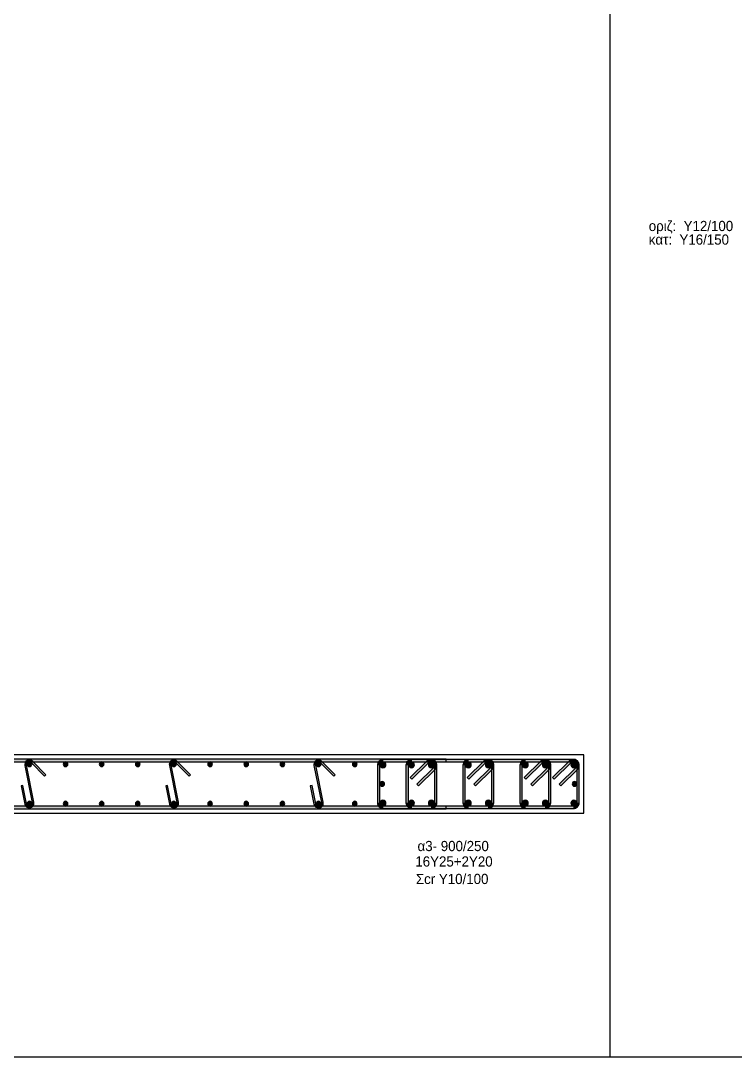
# Model space of a CAD drawing. Header units: millimetres. Extents: x -2171 to 1563, y -1758 to -1505.
# Drawn here: x -933.56 to -918.33, y -1630.29 to -1608.19 of the extents above; entities that cross this region are included whole.
import ezdxf

# ---------------------------------------------------------------- set-up
doc = ezdxf.new("R2010")
doc.units = ezdxf.units.MM
for name, color, linetype in [('-S_TEXT', 3, 'Continuous'), ('Col_Det', 7, 'Continuous'), ('Col_Det_Fill', 7, 'Continuous'), ('Geo_Col_Pro_1', 7, 'Continuous')]:
    doc.layers.add(name, color=color, linetype=linetype)
doc.styles.add('S1Arl22_b_934_161', font='arial.ttf', dxfattribs={"width": 0.933629, "height": 0.002175})

msp = doc.modelspace()

# ---------------------------------------------------------------- hatches: boundary and pattern name
at = {"layer": 'Col_Det_Fill'}
for color, points in [(252, [(-924.4914, -1623.9968), (-924.4914, -1623.9368), (-946.1153, -1623.9368), (-946.1153, -1623.9968)]), (252, [(-933.4744, -1624.0763), (-933.4352, -1624.0685, -0.741663), (-933.3339, -1624.0144), (-933.3057, -1623.9861, 0.741663)]), (252, [(-933.3175, -1624.8651), (-933.2783, -1624.8573), (-933.4352, -1624.0685), (-933.4744, -1624.0763)]), (133, [(-933.4264, -1624.0468, 0.4142136), (-933.3764, -1624.0968, 0.4142136), (-933.3264, -1624.0468, 0.4142136), (-933.3764, -1623.9968, 0.4142136)]), (252, [(-933.3057, -1623.9861), (-933.3339, -1624.0144), (-933.0511, -1624.2972), (-933.0228, -1624.2689)]), (133, [(-932.6556, -1624.0468, 0.4142136), (-932.6056, -1624.0968, 0.4142136), (-932.5556, -1624.0468, 0.4142136), (-932.6056, -1623.9968, 0.4142136)]), (133, [(-931.8848, -1624.0468, 0.4142136), (-931.8348, -1624.0968, 0.4142136), (-931.7848, -1624.0468, 0.4142136), (-931.8348, -1623.9968, 0.4142136)]), (133, [(-931.114, -1624.0468, 0.4142136), (-931.064, -1624.0968, 0.4142136), (-931.014, -1624.0468, 0.4142136), (-931.064, -1623.9968, 0.4142136)]), (252, [(-930.3913, -1624.0763), (-930.352, -1624.0685, -0.741663), (-930.2508, -1624.0144), (-930.2225, -1623.9861, 0.741663)]), (252, [(-930.2343, -1624.8651), (-930.1951, -1624.8573), (-930.352, -1624.0685), (-930.3913, -1624.0763)]), (133, [(-930.3432, -1624.0468, 0.4142136), (-930.2932, -1624.0968, 0.4142136), (-930.2432, -1624.0468, 0.4142136), (-930.2932, -1623.9968, 0.4142136)]), (252, [(-930.2225, -1623.9861), (-930.2508, -1624.0144), (-929.9679, -1624.2972), (-929.9396, -1624.2689)]), (133, [(-929.5724, -1624.0468, 0.4142136), (-929.5224, -1624.0968, 0.4142136), (-929.4724, -1624.0468, 0.4142136), (-929.5224, -1623.9968, 0.4142136)]), (133, [(-928.8016, -1624.0468, 0.4142136), (-928.7516, -1624.0968, 0.4142136), (-928.7016, -1624.0468, 0.4142136), (-928.7516, -1623.9968, 0.4142136)]), (133, [(-928.0308, -1624.0468, 0.4142136), (-927.9808, -1624.0968, 0.4142136), (-927.9308, -1624.0468, 0.4142136), (-927.9808, -1623.9968, 0.4142136)]), (252, [(-927.3081, -1624.0763), (-927.2689, -1624.0685, -0.741663), (-927.1676, -1624.0144), (-927.1393, -1623.9861, 0.741663)]), (252, [(-927.1512, -1624.8651), (-927.112, -1624.8573), (-927.2689, -1624.0685), (-927.3081, -1624.0763)]), (133, [(-927.26, -1624.0468, 0.4142136), (-927.21, -1624.0968, 0.4142136), (-927.16, -1624.0468, 0.4142136), (-927.21, -1623.9968, 0.4142136)]), (252, [(-927.1393, -1623.9861), (-927.1676, -1624.0144), (-926.8848, -1624.2972), (-926.8565, -1624.2689)]), (133, [(-926.4892, -1624.0468, 0.4142136), (-926.4392, -1624.0968, 0.4142136), (-926.3892, -1624.0468, 0.4142136), (-926.4392, -1623.9968, 0.4142136)]), (252, [(-925.8283, -1623.9918), (-925.8283, -1623.9418, 0.4142136), (-925.9533, -1624.0668), (-925.9033, -1624.0668, -0.4142136)]), (252, [(-925.9033, -1624.0668), (-925.9533, -1624.0668), (-925.9533, -1624.8668), (-925.9033, -1624.8668)]), (12, [(-925.7747, -1624.058, 0.4142136), (-925.8372, -1623.9955, 0.4142136), (-925.8997, -1624.058, 0.4142136), (-925.8372, -1624.1205, 0.4142136)]), (252, [(-921.7783, -1623.9918), (-921.7783, -1623.9418), (-925.8283, -1623.9418), (-925.8283, -1623.9918)]), (252, [(-925.2212, -1623.9918), (-925.2212, -1623.9418, 0.4142136), (-925.3462, -1624.0668), (-925.2962, -1624.0668, -0.4142136)]), (252, [(-925.2962, -1624.0668), (-925.3462, -1624.0668), (-925.3462, -1624.8668), (-925.2962, -1624.8668)]), (56, [(-925.1675, -1624.058, 0.4142136), (-925.23, -1623.9955, 0.4142136), (-925.2925, -1624.058, 0.4142136), (-925.23, -1624.1205, 0.4142136)]), (252, [(-924.8671, -1624.0138), (-924.9024, -1623.9784), (-925.256, -1624.332), (-925.2206, -1624.3673)]), (252, [(-924.8141, -1623.9918), (-924.8141, -1623.9418), (-925.2212, -1623.9418), (-925.2212, -1623.9918)]), (252, [(-925.1146, -1624.4734), (-925.0792, -1624.5087), (-924.7257, -1624.1552), (-924.761, -1624.1198)]), (252, [(-924.7391, -1624.0668), (-924.6891, -1624.0668, 0.6681786), (-924.9024, -1623.9784), (-924.8671, -1624.0138, -0.6681786)]), (56, [(-924.7427, -1624.058, 0.4142136), (-924.8052, -1623.9955, 0.4142136), (-924.8677, -1624.058, 0.4142136), (-924.8052, -1624.1205, 0.4142136)]), (252, [(-924.761, -1624.1198), (-924.7257, -1624.1552, 0.6681786), (-924.8141, -1623.9418), (-924.8141, -1623.9918, -0.6681786)]), (252, [(-924.7391, -1624.8668), (-924.6891, -1624.8668), (-924.6891, -1624.0668), (-924.7391, -1624.0668)]), (252, [(-924.0069, -1623.9918), (-924.0069, -1623.9418, 0.4142136), (-924.1319, -1624.0668), (-924.0819, -1624.0668, -0.4142136)]), (252, [(-924.0819, -1624.0668), (-924.1319, -1624.0668), (-924.1319, -1624.8668), (-924.0819, -1624.8668)]), (56, [(-923.9533, -1624.058, 0.4142136), (-924.0158, -1623.9955, 0.4142136), (-924.0783, -1624.058, 0.4142136), (-924.0158, -1624.1205, 0.4142136)]), (252, [(-923.6528, -1624.0138), (-923.6882, -1623.9784), (-924.0417, -1624.332), (-924.0064, -1624.3673)]), (252, [(-923.5998, -1623.9918), (-923.5998, -1623.9418), (-924.0069, -1623.9418), (-924.0069, -1623.9918)]), (252, [(-923.9003, -1624.4734), (-923.8649, -1624.5087), (-923.5114, -1624.1552), (-923.5467, -1624.1198)]), (252, [(-923.5248, -1624.0668), (-923.4748, -1624.0668, 0.6681786), (-923.6882, -1623.9784), (-923.6528, -1624.0138, -0.6681786)]), (56, [(-923.5284, -1624.058, 0.4142136), (-923.5909, -1623.9955, 0.4142136), (-923.6534, -1624.058, 0.4142136), (-923.5909, -1624.1205, 0.4142136)]), (252, [(-923.5467, -1624.1198), (-923.5114, -1624.1552, 0.6681786), (-923.5998, -1623.9418), (-923.5998, -1623.9918, -0.6681786)]), (252, [(-923.5248, -1624.8668), (-923.4748, -1624.8668), (-923.4748, -1624.0668), (-923.5248, -1624.0668)]), (252, [(-922.7926, -1623.9918), (-922.7926, -1623.9418, 0.4142136), (-922.9176, -1624.0668), (-922.8676, -1624.0668, -0.4142136)]), (252, [(-922.8676, -1624.0668), (-922.9176, -1624.0668), (-922.9176, -1624.8668), (-922.8676, -1624.8668)]), (56, [(-922.739, -1624.058, 0.4142136), (-922.8015, -1623.9955, 0.4142136), (-922.864, -1624.058, 0.4142136), (-922.8015, -1624.1205, 0.4142136)]), (252, [(-922.4385, -1624.0138), (-922.4739, -1623.9784), (-922.8274, -1624.332), (-922.7921, -1624.3673)]), (252, [(-922.3855, -1623.9918), (-922.3855, -1623.9418), (-922.7926, -1623.9418), (-922.7926, -1623.9918)]), (252, [(-922.686, -1624.4734), (-922.6506, -1624.5087), (-922.2971, -1624.1552), (-922.3325, -1624.1198)]), (252, [(-922.3105, -1624.0668), (-922.2605, -1624.0668, 0.6681786), (-922.4739, -1623.9784), (-922.4385, -1624.0138, -0.6681786)]), (56, [(-922.3141, -1624.058, 0.4142136), (-922.3766, -1623.9955, 0.4142136), (-922.4391, -1624.058, 0.4142136), (-922.3766, -1624.1205, 0.4142136)]), (252, [(-922.3325, -1624.1198), (-922.2971, -1624.1552, 0.6681786), (-922.3855, -1623.9418), (-922.3855, -1623.9918, -0.6681786)]), (252, [(-922.3105, -1624.8668), (-922.2605, -1624.8668), (-922.2605, -1624.0668), (-922.3105, -1624.0668)]), (252, [(-921.8314, -1624.0138), (-921.8667, -1623.9784), (-922.2203, -1624.332), (-922.1849, -1624.3673)]), (252, [(-922.0789, -1624.4734), (-922.0435, -1624.5087), (-921.69, -1624.1552), (-921.7253, -1624.1198)]), (252, [(-921.7033, -1624.0668), (-921.6533, -1624.0668, 0.6681786), (-921.8667, -1623.9784), (-921.8314, -1624.0138, -0.6681786)]), (12, [(-921.707, -1624.058, 0.4142136), (-921.7695, -1623.9955, 0.4142136), (-921.832, -1624.058, 0.4142136), (-921.7695, -1624.1205, 0.4142136)]), (252, [(-921.7253, -1624.1198), (-921.69, -1624.1552, 0.6681786), (-921.7783, -1623.9418), (-921.7783, -1623.9918, -0.6681786)]), (252, [(-921.7033, -1624.8668), (-921.6533, -1624.8668), (-921.6533, -1624.0668), (-921.7033, -1624.0668)]), (252, [(-933.5133, -1624.4962), (-933.5525, -1624.504), (-933.4744, -1624.8963), (-933.4352, -1624.8885)]), (252, [(-930.4301, -1624.4962), (-930.4693, -1624.504), (-930.3913, -1624.8963), (-930.352, -1624.8885)]), (252, [(-927.3469, -1624.4962), (-927.3862, -1624.504), (-927.3081, -1624.8963), (-927.2689, -1624.8885)]), (133, [(-925.8033, -1624.4668, 0.4142136), (-925.8533, -1624.4168, 0.4142136), (-925.9033, -1624.4668, 0.4142136), (-925.8533, -1624.5168, 0.4142136)]), (133, [(-921.7033, -1624.4668, 0.4142136), (-921.7533, -1624.4168, 0.4142136), (-921.8033, -1624.4668, 0.4142136), (-921.7533, -1624.5168, 0.4142136)]), (252, [(-946.1153, -1624.9368), (-946.1153, -1624.9968), (-924.4914, -1624.9968), (-924.4914, -1624.9368)]), (252, [(-933.4352, -1624.8885), (-933.4744, -1624.8963, 1), (-933.2783, -1624.8573), (-933.3175, -1624.8651, -1)]), (133, [(-933.4264, -1624.8868, 0.4142136), (-933.3764, -1624.9368, 0.4142136), (-933.3264, -1624.8868, 0.4142136), (-933.3764, -1624.8368, 0.4142136)]), (133, [(-932.6556, -1624.8868, 0.4142136), (-932.6056, -1624.9368, 0.4142136), (-932.5556, -1624.8868, 0.4142136), (-932.6056, -1624.8368, 0.4142136)]), (133, [(-931.8848, -1624.8868, 0.4142136), (-931.8348, -1624.9368, 0.4142136), (-931.7848, -1624.8868, 0.4142136), (-931.8348, -1624.8368, 0.4142136)]), (133, [(-931.114, -1624.8868, 0.4142136), (-931.064, -1624.9368, 0.4142136), (-931.014, -1624.8868, 0.4142136), (-931.064, -1624.8368, 0.4142136)]), (252, [(-930.352, -1624.8885), (-930.3913, -1624.8963, 1), (-930.1951, -1624.8573), (-930.2343, -1624.8651, -1)]), (133, [(-930.3432, -1624.8868, 0.4142136), (-930.2932, -1624.9368, 0.4142136), (-930.2432, -1624.8868, 0.4142136), (-930.2932, -1624.8368, 0.4142136)]), (133, [(-929.5724, -1624.8868, 0.4142136), (-929.5224, -1624.9368, 0.4142136), (-929.4724, -1624.8868, 0.4142136), (-929.5224, -1624.8368, 0.4142136)]), (133, [(-928.8016, -1624.8868, 0.4142136), (-928.7516, -1624.9368, 0.4142136), (-928.7016, -1624.8868, 0.4142136), (-928.7516, -1624.8368, 0.4142136)]), (133, [(-928.0308, -1624.8868, 0.4142136), (-927.9808, -1624.9368, 0.4142136), (-927.9308, -1624.8868, 0.4142136), (-927.9808, -1624.8368, 0.4142136)]), (252, [(-927.2689, -1624.8885), (-927.3081, -1624.8963, 1), (-927.112, -1624.8573), (-927.1512, -1624.8651, -1)]), (133, [(-927.26, -1624.8868, 0.4142136), (-927.21, -1624.9368, 0.4142136), (-927.16, -1624.8868, 0.4142136), (-927.21, -1624.8368, 0.4142136)]), (133, [(-926.4892, -1624.8868, 0.4142136), (-926.4392, -1624.9368, 0.4142136), (-926.3892, -1624.8868, 0.4142136), (-926.4392, -1624.8368, 0.4142136)]), (252, [(-925.9033, -1624.8668), (-925.9533, -1624.8668, 0.4142136), (-925.8283, -1624.9918), (-925.8283, -1624.9418, -0.4142136)]), (12, [(-925.7747, -1624.8756, 0.4142136), (-925.8372, -1624.8131, 0.4142136), (-925.8997, -1624.8756, 0.4142136), (-925.8372, -1624.9381, 0.4142136)]), (252, [(-925.8283, -1624.9418), (-925.8283, -1624.9918), (-921.7783, -1624.9918), (-921.7783, -1624.9418)]), (252, [(-925.2962, -1624.8668), (-925.3462, -1624.8668, 0.4142136), (-925.2212, -1624.9918), (-925.2212, -1624.9418, -0.4142136)]), (56, [(-925.1675, -1624.8756, 0.4142136), (-925.23, -1624.8131, 0.4142136), (-925.2925, -1624.8756, 0.4142136), (-925.23, -1624.9381, 0.4142136)]), (252, [(-925.2212, -1624.9418), (-925.2212, -1624.9918), (-924.8141, -1624.9918), (-924.8141, -1624.9418)]), (56, [(-924.7427, -1624.8756, 0.4142136), (-924.8052, -1624.8131, 0.4142136), (-924.8677, -1624.8756, 0.4142136), (-924.8052, -1624.9381, 0.4142136)]), (252, [(-924.8141, -1624.9418), (-924.8141, -1624.9918, 0.4142136), (-924.6891, -1624.8668), (-924.7391, -1624.8668, -0.4142136)]), (252, [(-924.0819, -1624.8668), (-924.1319, -1624.8668, 0.4142136), (-924.0069, -1624.9918), (-924.0069, -1624.9418, -0.4142136)]), (56, [(-923.9533, -1624.8756, 0.4142136), (-924.0158, -1624.8131, 0.4142136), (-924.0783, -1624.8756, 0.4142136), (-924.0158, -1624.9381, 0.4142136)]), (252, [(-924.0069, -1624.9418), (-924.0069, -1624.9918), (-923.5998, -1624.9918), (-923.5998, -1624.9418)]), (56, [(-923.5284, -1624.8756, 0.4142136), (-923.5909, -1624.8131, 0.4142136), (-923.6534, -1624.8756, 0.4142136), (-923.5909, -1624.9381, 0.4142136)]), (252, [(-923.5998, -1624.9418), (-923.5998, -1624.9918, 0.4142136), (-923.4748, -1624.8668), (-923.5248, -1624.8668, -0.4142136)]), (252, [(-922.8676, -1624.8668), (-922.9176, -1624.8668, 0.4142136), (-922.7926, -1624.9918), (-922.7926, -1624.9418, -0.4142136)]), (56, [(-922.739, -1624.8756, 0.4142136), (-922.8015, -1624.8131, 0.4142136), (-922.864, -1624.8756, 0.4142136), (-922.8015, -1624.9381, 0.4142136)]), (252, [(-922.7926, -1624.9418), (-922.7926, -1624.9918), (-922.3855, -1624.9918), (-922.3855, -1624.9418)]), (56, [(-922.3141, -1624.8756, 0.4142136), (-922.3766, -1624.8131, 0.4142136), (-922.4391, -1624.8756, 0.4142136), (-922.3766, -1624.9381, 0.4142136)]), (252, [(-922.3855, -1624.9418), (-922.3855, -1624.9918, 0.4142136), (-922.2605, -1624.8668), (-922.3105, -1624.8668, -0.4142136)]), (12, [(-921.707, -1624.8756, 0.4142136), (-921.7695, -1624.8131, 0.4142136), (-921.832, -1624.8756, 0.4142136), (-921.7695, -1624.9381, 0.4142136)]), (252, [(-921.7783, -1624.9418), (-921.7783, -1624.9918, 0.4142136), (-921.6533, -1624.8668), (-921.7033, -1624.8668, -0.4142136)])]:
    msp.add_hatch(color=color, dxfattribs=at).paths.add_polyline_path(points)

# ---------------------------------------------------------------- linework, layer by layer
at = {"layer": '-S_TEXT', "ltscale": 5}
msp.add_lwpolyline([(-951.7016, -1590.2497), (-893.5541, -1590.2497), (-893.5541, -1630.2944), (-951.7016, -1630.2944)], close=True, dxfattribs=at)
at = {"layer": 'Col_Det', "color": 7}
for points in [[(-921.5533, -1623.8418), (-947.5533, -1623.8418)], [(-921.5533, -1625.0918), (-921.5533, -1623.8418)], [(-924.4914, -1623.9368), (-946.1153, -1623.9368)], [(-946.1153, -1623.9968), (-924.4914, -1623.9968)], [(-933.4744, -1624.0763), (-933.3175, -1624.8651)], [(-933.2783, -1624.8573), (-933.4352, -1624.0685)], [(-933.3339, -1624.0144), (-933.0511, -1624.2972)], [(-933.0228, -1624.2689), (-933.3057, -1623.9861)], [(-930.3913, -1624.0763), (-930.2343, -1624.8651)], [(-930.1951, -1624.8573), (-930.352, -1624.0685)], [(-930.2508, -1624.0144), (-929.9679, -1624.2972)], [(-929.9396, -1624.2689), (-930.2225, -1623.9861)], [(-927.3081, -1624.0763), (-927.1512, -1624.8651)], [(-927.112, -1624.8573), (-927.2689, -1624.0685)], [(-927.1676, -1624.0144), (-926.8848, -1624.2972)], [(-926.8565, -1624.2689), (-927.1393, -1623.9861)], [(-925.9533, -1624.0668), (-925.9533, -1624.8668)], [(-925.9033, -1624.8668), (-925.9033, -1624.0668)], [(-921.7783, -1623.9418), (-925.8283, -1623.9418)], [(-925.8283, -1623.9918), (-921.7783, -1623.9918)], [(-925.3462, -1624.0668), (-925.3462, -1624.8668)], [(-925.2962, -1624.8668), (-925.2962, -1624.0668)], [(-924.9024, -1623.9784), (-925.256, -1624.332)], [(-924.8141, -1623.9418), (-925.2212, -1623.9418)], [(-925.2212, -1623.9918), (-924.8141, -1623.9918)], [(-925.2206, -1624.3673), (-924.8671, -1624.0138)], [(-924.761, -1624.1198), (-925.1146, -1624.4734)], [(-924.7391, -1624.0668), (-924.7391, -1624.8668)], [(-924.6891, -1624.8668), (-924.6891, -1624.0668)], [(-924.4914, -1623.9968), (-924.4914, -1623.9368)], [(-924.1319, -1624.0668), (-924.1319, -1624.8668)], [(-924.0819, -1624.8668), (-924.0819, -1624.0668)], [(-923.6882, -1623.9784), (-924.0417, -1624.332)], [(-923.5998, -1623.9418), (-924.0069, -1623.9418)], [(-924.0069, -1623.9918), (-923.5998, -1623.9918)], [(-924.0064, -1624.3673), (-923.6528, -1624.0138)], [(-923.5467, -1624.1198), (-923.9003, -1624.4734)], [(-923.5248, -1624.0668), (-923.5248, -1624.8668)], [(-923.4748, -1624.8668), (-923.4748, -1624.0668)], [(-922.9176, -1624.0668), (-922.9176, -1624.8668)], [(-922.8676, -1624.8668), (-922.8676, -1624.0668)], [(-922.4739, -1623.9784), (-922.8274, -1624.332)], [(-922.3855, -1623.9418), (-922.7926, -1623.9418)], [(-922.7926, -1623.9918), (-922.3855, -1623.9918)], [(-922.7921, -1624.3673), (-922.4385, -1624.0138)], [(-922.3325, -1624.1198), (-922.686, -1624.4734)], [(-922.3105, -1624.0668), (-922.3105, -1624.8668)], [(-922.2605, -1624.8668), (-922.2605, -1624.0668)], [(-921.8667, -1623.9784), (-922.2203, -1624.332)], [(-922.1849, -1624.3673), (-921.8314, -1624.0138)], [(-921.7253, -1624.1198), (-922.0789, -1624.4734)], [(-921.7033, -1624.0668), (-921.7033, -1624.8668)], [(-921.6533, -1624.8668), (-921.6533, -1624.0668)], [(-933.0511, -1624.2972), (-933.0228, -1624.2689)], [(-929.9679, -1624.2972), (-929.9396, -1624.2689)], [(-926.8848, -1624.2972), (-926.8565, -1624.2689)], [(-925.256, -1624.332), (-925.2206, -1624.3673)], [(-925.0792, -1624.5087), (-924.7257, -1624.1552)], [(-924.0417, -1624.332), (-924.0064, -1624.3673)], [(-923.8649, -1624.5087), (-923.5114, -1624.1552)], [(-922.8274, -1624.332), (-922.7921, -1624.3673)], [(-922.6506, -1624.5087), (-922.2971, -1624.1552)], [(-922.2203, -1624.332), (-922.1849, -1624.3673)], [(-922.0435, -1624.5087), (-921.69, -1624.1552)], [(-933.5133, -1624.4962), (-933.5525, -1624.504)], [(-933.5525, -1624.504), (-933.4744, -1624.8963)], [(-933.4352, -1624.8885), (-933.5133, -1624.4962)], [(-930.4301, -1624.4962), (-930.4693, -1624.504)], [(-930.4693, -1624.504), (-930.3913, -1624.8963)], [(-930.352, -1624.8885), (-930.4301, -1624.4962)], [(-927.3469, -1624.4962), (-927.3862, -1624.504)], [(-927.3862, -1624.504), (-927.3081, -1624.8963)], [(-927.2689, -1624.8885), (-927.3469, -1624.4962)], [(-925.1146, -1624.4734), (-925.0792, -1624.5087)], [(-923.9003, -1624.4734), (-923.8649, -1624.5087)], [(-922.686, -1624.4734), (-922.6506, -1624.5087)], [(-922.0789, -1624.4734), (-922.0435, -1624.5087)], [(-924.4914, -1624.9368), (-946.1153, -1624.9368)], [(-946.1153, -1624.9968), (-924.4914, -1624.9968)], [(-921.7783, -1624.9418), (-925.8283, -1624.9418)], [(-925.8283, -1624.9918), (-921.7783, -1624.9918)], [(-924.8141, -1624.9418), (-925.2212, -1624.9418)], [(-925.2212, -1624.9918), (-924.8141, -1624.9918)], [(-924.4914, -1624.9968), (-924.4914, -1624.9368)], [(-923.5998, -1624.9418), (-924.0069, -1624.9418)], [(-924.0069, -1624.9918), (-923.5998, -1624.9918)], [(-922.3855, -1624.9418), (-922.7926, -1624.9418)], [(-922.7926, -1624.9918), (-922.3855, -1624.9918)], [(-949.0533, -1625.0918), (-921.5533, -1625.0918)]]:
    msp.add_lwpolyline(points, dxfattribs=at)
for points in [[(-933.3057, -1623.9861, 0.741663), (-933.4744, -1624.0763, 0.741663)], [(-933.4352, -1624.0685, -0.741663), (-933.3339, -1624.0144)], [(-933.3764, -1623.9968, 0.4142136), (-933.4264, -1624.0468, 0.4142136)], [(-933.4264, -1624.0468, 0.4142136), (-933.3764, -1624.0968, 0.4142136)], [(-933.3264, -1624.0468, 0.4142136), (-933.3764, -1623.9968, 0.4142136)], [(-933.3764, -1624.0968, 0.4142136), (-933.3264, -1624.0468, 0.4142136)], [(-932.6056, -1623.9968, 0.4142136), (-932.6556, -1624.0468, 0.4142136)], [(-932.6556, -1624.0468, 0.4142136), (-932.6056, -1624.0968, 0.4142136)], [(-932.5556, -1624.0468, 0.4142136), (-932.6056, -1623.9968, 0.4142136)], [(-932.6056, -1624.0968, 0.4142136), (-932.5556, -1624.0468, 0.4142136)], [(-931.8348, -1623.9968, 0.4142136), (-931.8848, -1624.0468, 0.4142136)], [(-931.8848, -1624.0468, 0.4142136), (-931.8348, -1624.0968, 0.4142136)], [(-931.7848, -1624.0468, 0.4142136), (-931.8348, -1623.9968, 0.4142136)], [(-931.8348, -1624.0968, 0.4142136), (-931.7848, -1624.0468, 0.4142136)], [(-931.064, -1623.9968, 0.4142136), (-931.114, -1624.0468, 0.4142136)], [(-931.114, -1624.0468, 0.4142136), (-931.064, -1624.0968, 0.4142136)], [(-931.014, -1624.0468, 0.4142136), (-931.064, -1623.9968, 0.4142136)], [(-931.064, -1624.0968, 0.4142136), (-931.014, -1624.0468, 0.4142136)], [(-930.2225, -1623.9861, 0.741663), (-930.3913, -1624.0763, 0.741663)], [(-930.352, -1624.0685, -0.741663), (-930.2508, -1624.0144)], [(-930.2932, -1623.9968, 0.4142136), (-930.3432, -1624.0468, 0.4142136)], [(-930.3432, -1624.0468, 0.4142136), (-930.2932, -1624.0968, 0.4142136)], [(-930.2432, -1624.0468, 0.4142136), (-930.2932, -1623.9968, 0.4142136)], [(-930.2932, -1624.0968, 0.4142136), (-930.2432, -1624.0468, 0.4142136)], [(-929.5224, -1623.9968, 0.4142136), (-929.5724, -1624.0468, 0.4142136)], [(-929.5724, -1624.0468, 0.4142136), (-929.5224, -1624.0968, 0.4142136)], [(-929.4724, -1624.0468, 0.4142136), (-929.5224, -1623.9968, 0.4142136)], [(-929.5224, -1624.0968, 0.4142136), (-929.4724, -1624.0468, 0.4142136)], [(-928.7516, -1623.9968, 0.4142136), (-928.8016, -1624.0468, 0.4142136)], [(-928.8016, -1624.0468, 0.4142136), (-928.7516, -1624.0968, 0.4142136)], [(-928.7016, -1624.0468, 0.4142136), (-928.7516, -1623.9968, 0.4142136)], [(-928.7516, -1624.0968, 0.4142136), (-928.7016, -1624.0468, 0.4142136)], [(-927.9808, -1623.9968, 0.4142136), (-928.0308, -1624.0468, 0.4142136)], [(-928.0308, -1624.0468, 0.4142136), (-927.9808, -1624.0968, 0.4142136)], [(-927.9308, -1624.0468, 0.4142136), (-927.9808, -1623.9968, 0.4142136)], [(-927.9808, -1624.0968, 0.4142136), (-927.9308, -1624.0468, 0.4142136)], [(-927.1393, -1623.9861, 0.741663), (-927.3081, -1624.0763, 0.741663)], [(-927.2689, -1624.0685, -0.741663), (-927.1676, -1624.0144)], [(-927.21, -1623.9968, 0.4142136), (-927.26, -1624.0468, 0.4142136)], [(-927.26, -1624.0468, 0.4142136), (-927.21, -1624.0968, 0.4142136)], [(-927.16, -1624.0468, 0.4142136), (-927.21, -1623.9968, 0.4142136)], [(-927.21, -1624.0968, 0.4142136), (-927.16, -1624.0468, 0.4142136)], [(-926.4392, -1623.9968, 0.4142136), (-926.4892, -1624.0468, 0.4142136)], [(-926.4892, -1624.0468, 0.4142136), (-926.4392, -1624.0968, 0.4142136)], [(-926.3892, -1624.0468, 0.4142136), (-926.4392, -1623.9968, 0.4142136)], [(-926.4392, -1624.0968, 0.4142136), (-926.3892, -1624.0468, 0.4142136)], [(-925.8283, -1623.9418, 0.4142136), (-925.9533, -1624.0668)], [(-925.9033, -1624.0668, -0.4142136), (-925.8283, -1623.9918, -0.4142136)], [(-925.8372, -1623.9955, 0.4142136), (-925.8997, -1624.058, 0.4142136)], [(-925.8997, -1624.058, 0.4142136), (-925.8372, -1624.1205, 0.4142136)], [(-925.7747, -1624.058, 0.4142136), (-925.8372, -1623.9955, 0.4142136)], [(-925.8372, -1624.1205, 0.4142136), (-925.7747, -1624.058, 0.4142136)], [(-925.2212, -1623.9418, 0.4142136), (-925.3462, -1624.0668)], [(-925.2962, -1624.0668, -0.4142136), (-925.2212, -1623.9918, -0.4142136)], [(-925.23, -1623.9955, 0.4142136), (-925.2925, -1624.058, 0.4142136)], [(-925.2925, -1624.058, 0.4142136), (-925.23, -1624.1205, 0.4142136)], [(-925.1675, -1624.058, 0.4142136), (-925.23, -1623.9955, 0.4142136)], [(-925.23, -1624.1205, 0.4142136), (-925.1675, -1624.058, 0.4142136)], [(-924.6891, -1624.0668, 0.6681786), (-924.9024, -1623.9784)], [(-924.8052, -1623.9955, 0.4142136), (-924.8677, -1624.058, 0.4142136)], [(-924.8677, -1624.058, 0.4142136), (-924.8052, -1624.1205, 0.4142136)], [(-924.8671, -1624.0138, -0.6681786), (-924.7391, -1624.0668, -0.6681786)], [(-924.7257, -1624.1552, 0.6681786), (-924.8141, -1623.9418)], [(-924.8141, -1623.9918, -0.6681786), (-924.761, -1624.1198, -0.6681786)], [(-924.7427, -1624.058, 0.4142136), (-924.8052, -1623.9955, 0.4142136)], [(-924.8052, -1624.1205, 0.4142136), (-924.7427, -1624.058, 0.4142136)], [(-924.0069, -1623.9418, 0.4142136), (-924.1319, -1624.0668)], [(-924.0819, -1624.0668, -0.4142136), (-924.0069, -1623.9918, -0.4142136)], [(-924.0158, -1623.9955, 0.4142136), (-924.0783, -1624.058, 0.4142136)], [(-924.0783, -1624.058, 0.4142136), (-924.0158, -1624.1205, 0.4142136)], [(-923.9533, -1624.058, 0.4142136), (-924.0158, -1623.9955, 0.4142136)], [(-924.0158, -1624.1205, 0.4142136), (-923.9533, -1624.058, 0.4142136)], [(-923.4748, -1624.0668, 0.6681786), (-923.6882, -1623.9784)], [(-923.5909, -1623.9955, 0.4142136), (-923.6534, -1624.058, 0.4142136)], [(-923.6534, -1624.058, 0.4142136), (-923.5909, -1624.1205, 0.4142136)], [(-923.6528, -1624.0138, -0.6681786), (-923.5248, -1624.0668, -0.6681786)], [(-923.5114, -1624.1552, 0.6681786), (-923.5998, -1623.9418)], [(-923.5998, -1623.9918, -0.6681786), (-923.5467, -1624.1198, -0.6681786)], [(-923.5284, -1624.058, 0.4142136), (-923.5909, -1623.9955, 0.4142136)], [(-923.5909, -1624.1205, 0.4142136), (-923.5284, -1624.058, 0.4142136)], [(-922.7926, -1623.9418, 0.4142136), (-922.9176, -1624.0668)], [(-922.8676, -1624.0668, -0.4142136), (-922.7926, -1623.9918, -0.4142136)], [(-922.8015, -1623.9955, 0.4142136), (-922.864, -1624.058, 0.4142136)], [(-922.864, -1624.058, 0.4142136), (-922.8015, -1624.1205, 0.4142136)], [(-922.739, -1624.058, 0.4142136), (-922.8015, -1623.9955, 0.4142136)], [(-922.8015, -1624.1205, 0.4142136), (-922.739, -1624.058, 0.4142136)], [(-922.2605, -1624.0668, 0.6681786), (-922.4739, -1623.9784)], [(-922.3766, -1623.9955, 0.4142136), (-922.4391, -1624.058, 0.4142136)], [(-922.4391, -1624.058, 0.4142136), (-922.3766, -1624.1205, 0.4142136)], [(-922.4385, -1624.0138, -0.6681786), (-922.3105, -1624.0668, -0.6681786)], [(-922.2971, -1624.1552, 0.6681786), (-922.3855, -1623.9418)], [(-922.3855, -1623.9918, -0.6681786), (-922.3325, -1624.1198, -0.6681786)], [(-922.3141, -1624.058, 0.4142136), (-922.3766, -1623.9955, 0.4142136)], [(-922.3766, -1624.1205, 0.4142136), (-922.3141, -1624.058, 0.4142136)], [(-921.6533, -1624.0668, 0.6681786), (-921.8667, -1623.9784)], [(-921.7695, -1623.9955, 0.4142136), (-921.832, -1624.058, 0.4142136)], [(-921.832, -1624.058, 0.4142136), (-921.7695, -1624.1205, 0.4142136)], [(-921.8314, -1624.0138, -0.6681786), (-921.7033, -1624.0668, -0.6681786)], [(-921.69, -1624.1552, 0.6681786), (-921.7783, -1623.9418)], [(-921.7783, -1623.9918, -0.6681786), (-921.7253, -1624.1198, -0.6681786)], [(-921.707, -1624.058, 0.4142136), (-921.7695, -1623.9955, 0.4142136)], [(-921.7695, -1624.1205, 0.4142136), (-921.707, -1624.058, 0.4142136)], [(-925.8533, -1624.4168, 0.4142136), (-925.9033, -1624.4668, 0.4142136)], [(-925.9033, -1624.4668, 0.4142136), (-925.8533, -1624.5168, 0.4142136)], [(-925.8033, -1624.4668, 0.4142136), (-925.8533, -1624.4168, 0.4142136)], [(-925.8533, -1624.5168, 0.4142136), (-925.8033, -1624.4668, 0.4142136)], [(-921.7533, -1624.4168, 0.4142136), (-921.8033, -1624.4668, 0.4142136)], [(-921.8033, -1624.4668, 0.4142136), (-921.7533, -1624.5168, 0.4142136)], [(-921.7033, -1624.4668, 0.4142136), (-921.7533, -1624.4168, 0.4142136)], [(-921.7533, -1624.5168, 0.4142136), (-921.7033, -1624.4668, 0.4142136)], [(-933.4744, -1624.8963, 1), (-933.2783, -1624.8573)], [(-933.3175, -1624.8651, -1), (-933.4352, -1624.8885, -1)], [(-933.3764, -1624.8368, 0.4142136), (-933.4264, -1624.8868, 0.4142136)], [(-933.4264, -1624.8868, 0.4142136), (-933.3764, -1624.9368, 0.4142136)], [(-933.3264, -1624.8868, 0.4142136), (-933.3764, -1624.8368, 0.4142136)], [(-933.3764, -1624.9368, 0.4142136), (-933.3264, -1624.8868, 0.4142136)], [(-932.6056, -1624.8368, 0.4142136), (-932.6556, -1624.8868, 0.4142136)], [(-932.6556, -1624.8868, 0.4142136), (-932.6056, -1624.9368, 0.4142136)], [(-932.5556, -1624.8868, 0.4142136), (-932.6056, -1624.8368, 0.4142136)], [(-932.6056, -1624.9368, 0.4142136), (-932.5556, -1624.8868, 0.4142136)], [(-931.8348, -1624.8368, 0.4142136), (-931.8848, -1624.8868, 0.4142136)], [(-931.8848, -1624.8868, 0.4142136), (-931.8348, -1624.9368, 0.4142136)], [(-931.7848, -1624.8868, 0.4142136), (-931.8348, -1624.8368, 0.4142136)], [(-931.8348, -1624.9368, 0.4142136), (-931.7848, -1624.8868, 0.4142136)], [(-931.064, -1624.8368, 0.4142136), (-931.114, -1624.8868, 0.4142136)], [(-931.114, -1624.8868, 0.4142136), (-931.064, -1624.9368, 0.4142136)], [(-931.014, -1624.8868, 0.4142136), (-931.064, -1624.8368, 0.4142136)], [(-931.064, -1624.9368, 0.4142136), (-931.014, -1624.8868, 0.4142136)], [(-930.3913, -1624.8963, 1), (-930.1951, -1624.8573)], [(-930.2343, -1624.8651, -1), (-930.352, -1624.8885, -1)], [(-930.2932, -1624.8368, 0.4142136), (-930.3432, -1624.8868, 0.4142136)], [(-930.3432, -1624.8868, 0.4142136), (-930.2932, -1624.9368, 0.4142136)], [(-930.2432, -1624.8868, 0.4142136), (-930.2932, -1624.8368, 0.4142136)], [(-930.2932, -1624.9368, 0.4142136), (-930.2432, -1624.8868, 0.4142136)], [(-929.5224, -1624.8368, 0.4142136), (-929.5724, -1624.8868, 0.4142136)], [(-929.5724, -1624.8868, 0.4142136), (-929.5224, -1624.9368, 0.4142136)], [(-929.4724, -1624.8868, 0.4142136), (-929.5224, -1624.8368, 0.4142136)], [(-929.5224, -1624.9368, 0.4142136), (-929.4724, -1624.8868, 0.4142136)], [(-928.7516, -1624.8368, 0.4142136), (-928.8016, -1624.8868, 0.4142136)], [(-928.8016, -1624.8868, 0.4142136), (-928.7516, -1624.9368, 0.4142136)], [(-928.7016, -1624.8868, 0.4142136), (-928.7516, -1624.8368, 0.4142136)], [(-928.7516, -1624.9368, 0.4142136), (-928.7016, -1624.8868, 0.4142136)], [(-927.9808, -1624.8368, 0.4142136), (-928.0308, -1624.8868, 0.4142136)], [(-928.0308, -1624.8868, 0.4142136), (-927.9808, -1624.9368, 0.4142136)], [(-927.9308, -1624.8868, 0.4142136), (-927.9808, -1624.8368, 0.4142136)], [(-927.9808, -1624.9368, 0.4142136), (-927.9308, -1624.8868, 0.4142136)], [(-927.3081, -1624.8963, 1), (-927.112, -1624.8573)], [(-927.1512, -1624.8651, -1), (-927.2689, -1624.8885, -1)], [(-927.21, -1624.8368, 0.4142136), (-927.26, -1624.8868, 0.4142136)], [(-927.26, -1624.8868, 0.4142136), (-927.21, -1624.9368, 0.4142136)], [(-927.16, -1624.8868, 0.4142136), (-927.21, -1624.8368, 0.4142136)], [(-927.21, -1624.9368, 0.4142136), (-927.16, -1624.8868, 0.4142136)], [(-926.4392, -1624.8368, 0.4142136), (-926.4892, -1624.8868, 0.4142136)], [(-926.4892, -1624.8868, 0.4142136), (-926.4392, -1624.9368, 0.4142136)], [(-926.3892, -1624.8868, 0.4142136), (-926.4392, -1624.8368, 0.4142136)], [(-926.4392, -1624.9368, 0.4142136), (-926.3892, -1624.8868, 0.4142136)], [(-925.9533, -1624.8668, 0.4142136), (-925.8283, -1624.9918)], [(-925.8283, -1624.9418, -0.4142136), (-925.9033, -1624.8668, -0.4142136)], [(-925.8372, -1624.8131, 0.4142136), (-925.8997, -1624.8756, 0.4142136)], [(-925.8997, -1624.8756, 0.4142136), (-925.8372, -1624.9381, 0.4142136)], [(-925.7747, -1624.8756, 0.4142136), (-925.8372, -1624.8131, 0.4142136)], [(-925.8372, -1624.9381, 0.4142136), (-925.7747, -1624.8756, 0.4142136)], [(-925.3462, -1624.8668, 0.4142136), (-925.2212, -1624.9918)], [(-925.2212, -1624.9418, -0.4142136), (-925.2962, -1624.8668, -0.4142136)], [(-925.23, -1624.8131, 0.4142136), (-925.2925, -1624.8756, 0.4142136)], [(-925.2925, -1624.8756, 0.4142136), (-925.23, -1624.9381, 0.4142136)], [(-925.1675, -1624.8756, 0.4142136), (-925.23, -1624.8131, 0.4142136)], [(-925.23, -1624.9381, 0.4142136), (-925.1675, -1624.8756, 0.4142136)], [(-924.8052, -1624.8131, 0.4142136), (-924.8677, -1624.8756, 0.4142136)], [(-924.8677, -1624.8756, 0.4142136), (-924.8052, -1624.9381, 0.4142136)], [(-924.8141, -1624.9918, 0.4142136), (-924.6891, -1624.8668)], [(-924.7391, -1624.8668, -0.4142136), (-924.8141, -1624.9418, -0.4142136)], [(-924.7427, -1624.8756, 0.4142136), (-924.8052, -1624.8131, 0.4142136)], [(-924.8052, -1624.9381, 0.4142136), (-924.7427, -1624.8756, 0.4142136)], [(-924.1319, -1624.8668, 0.4142136), (-924.0069, -1624.9918)], [(-924.0069, -1624.9418, -0.4142136), (-924.0819, -1624.8668, -0.4142136)], [(-924.0158, -1624.8131, 0.4142136), (-924.0783, -1624.8756, 0.4142136)], [(-924.0783, -1624.8756, 0.4142136), (-924.0158, -1624.9381, 0.4142136)], [(-923.9533, -1624.8756, 0.4142136), (-924.0158, -1624.8131, 0.4142136)], [(-924.0158, -1624.9381, 0.4142136), (-923.9533, -1624.8756, 0.4142136)], [(-923.5909, -1624.8131, 0.4142136), (-923.6534, -1624.8756, 0.4142136)], [(-923.6534, -1624.8756, 0.4142136), (-923.5909, -1624.9381, 0.4142136)], [(-923.5998, -1624.9918, 0.4142136), (-923.4748, -1624.8668)], [(-923.5248, -1624.8668, -0.4142136), (-923.5998, -1624.9418, -0.4142136)], [(-923.5284, -1624.8756, 0.4142136), (-923.5909, -1624.8131, 0.4142136)], [(-923.5909, -1624.9381, 0.4142136), (-923.5284, -1624.8756, 0.4142136)], [(-922.9176, -1624.8668, 0.4142136), (-922.7926, -1624.9918)], [(-922.7926, -1624.9418, -0.4142136), (-922.8676, -1624.8668, -0.4142136)], [(-922.8015, -1624.8131, 0.4142136), (-922.864, -1624.8756, 0.4142136)], [(-922.864, -1624.8756, 0.4142136), (-922.8015, -1624.9381, 0.4142136)], [(-922.739, -1624.8756, 0.4142136), (-922.8015, -1624.8131, 0.4142136)], [(-922.8015, -1624.9381, 0.4142136), (-922.739, -1624.8756, 0.4142136)], [(-922.3766, -1624.8131, 0.4142136), (-922.4391, -1624.8756, 0.4142136)], [(-922.4391, -1624.8756, 0.4142136), (-922.3766, -1624.9381, 0.4142136)], [(-922.3855, -1624.9918, 0.4142136), (-922.2605, -1624.8668)], [(-922.3105, -1624.8668, -0.4142136), (-922.3855, -1624.9418, -0.4142136)], [(-922.3141, -1624.8756, 0.4142136), (-922.3766, -1624.8131, 0.4142136)], [(-922.3766, -1624.9381, 0.4142136), (-922.3141, -1624.8756, 0.4142136)], [(-921.7695, -1624.8131, 0.4142136), (-921.832, -1624.8756, 0.4142136)], [(-921.832, -1624.8756, 0.4142136), (-921.7695, -1624.9381, 0.4142136)], [(-921.7783, -1624.9918, 0.4142136), (-921.6533, -1624.8668)], [(-921.7033, -1624.8668, -0.4142136), (-921.7783, -1624.9418, -0.4142136)], [(-921.707, -1624.8756, 0.4142136), (-921.7695, -1624.8131, 0.4142136)], [(-921.7695, -1624.9381, 0.4142136), (-921.707, -1624.8756, 0.4142136)]]:
    msp.add_lwpolyline(points, format="xyb", dxfattribs=at)
at = {"layer": 'Geo_Col_Pro_1', "color": 4, "linetype": 'Continuous', "ltscale": 0.5}
msp.add_line((-921.0024, -1598.3514), (-921.0024, -1630.2944), dxfattribs=at)

# ---------------------------------------------------------------- texts
at = {"layer": 'Col_Det', "color": 7, "style": 'S1Arl22_b_934_161', "width": 0.933629}
for s, p in [('οριζ:  Y12/100', (-920.1703, -1612.6765)), ('κατ:  Y16/150', (-920.1703, -1612.9665)), (' α3- 900/250', (-925.1787, -1625.8984)), ('16Y25+2Y20', (-925.1473, -1626.228)), ('Σcr Y10/100', (-925.1354, -1626.6005))]:
    msp.add_text(s, height=0.2175, dxfattribs=at).set_placement(p)

doc.saveas('drawing.dxf')
